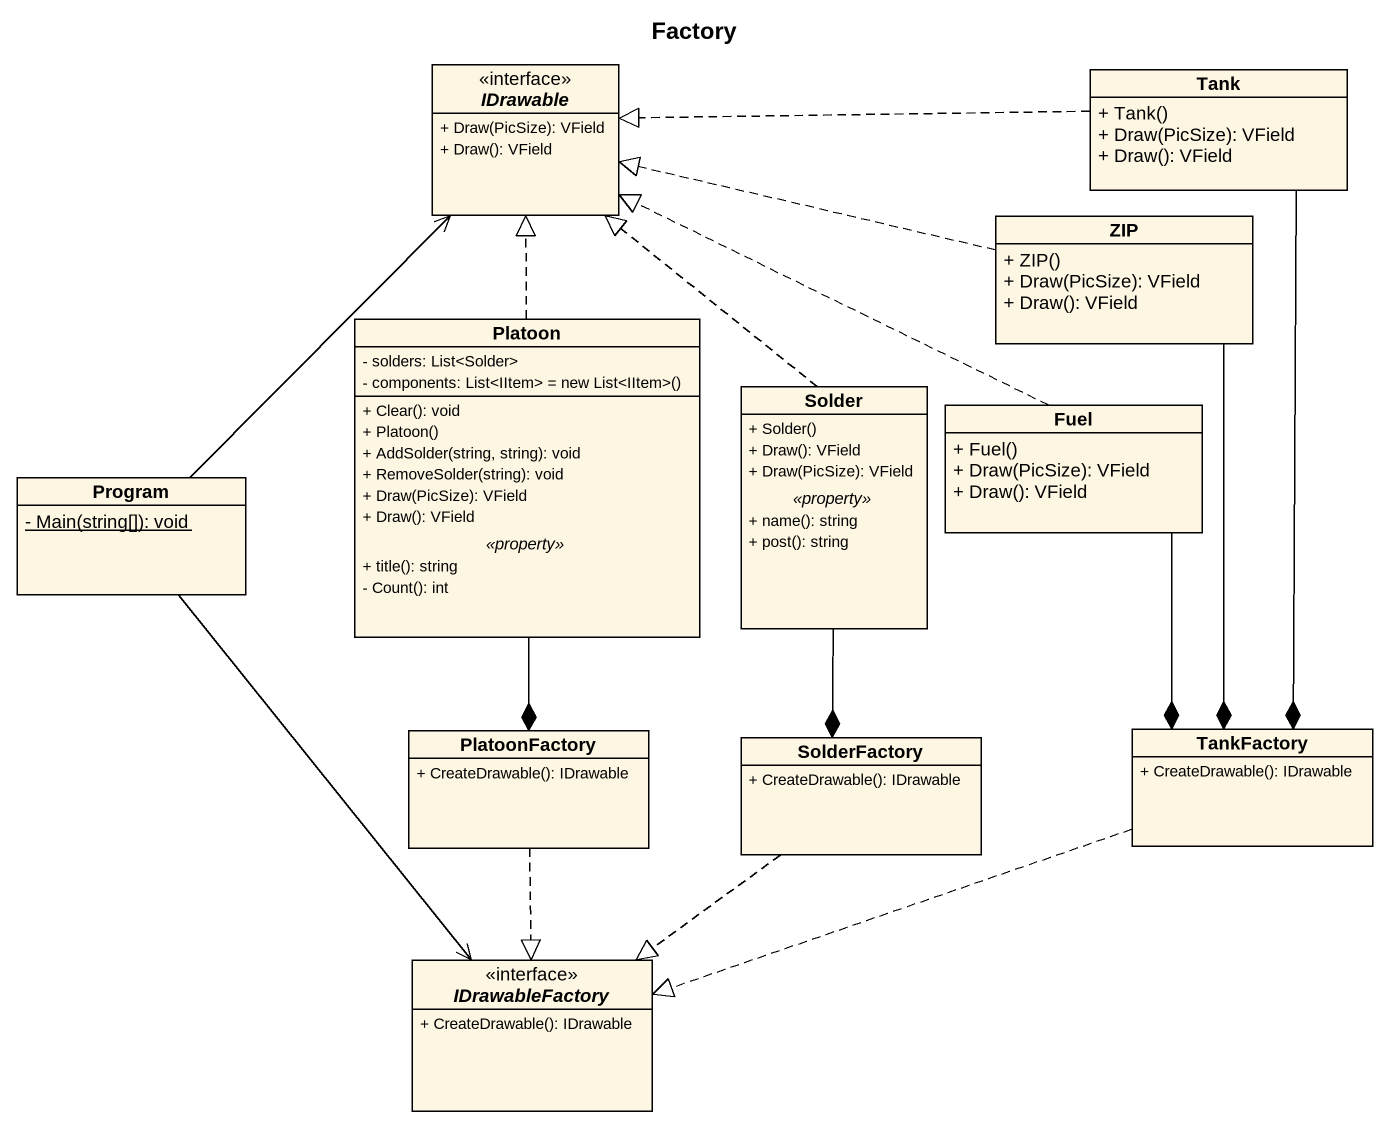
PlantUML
@startuml
title Factory
hide circle
hide empty members
skinparam classAttributeIconSize 0
interface IDrawable {
  + Draw(PicSize): VField
  + Draw(): VField
}
class Tank {
  + Tank()
  + Draw(PicSize): VField
  + Draw(): VField
}
class ZIP {
  + ZIP()
  + Draw(PicSize): VField
  + Draw(): VField
}
class Platoon {
  - solders: List<Solder>
  {field} - components: List<IItem> = new List<IItem>()
  --
  + Clear(): void
  + Platoon()
  + AddSolder(string, string): void
  + RemoveSolder(string): void
  + Draw(PicSize): VField
  + Draw(): VField
  .. <<property>> ..
  + title(): string
  - Count(): int
}
class Solder {
  + Solder()
  + Draw(): VField
  + Draw(PicSize): VField
  .. <<property>> ..
  + name(): string
  + post(): string
}
class Fuel {
  + Fuel()
  + Draw(PicSize): VField
  + Draw(): VField
}
class Program {
  {static} - Main(string[]): void
}
class PlatoonFactory {
  + CreateDrawable(): IDrawable
}
class SolderFactory {
  + CreateDrawable(): IDrawable
}
class TankFactory {
  + CreateDrawable(): IDrawable
}
interface IDrawableFactory {
  + CreateDrawable(): IDrawable
}
Tank .left.|> IDrawable
Tank --* TankFactory
ZIP .left.|> IDrawable
ZIP --* TankFactory
Platoon .up.|> IDrawable
Platoon --* PlatoonFactory
Solder .up.|> IDrawable
Solder --* SolderFactory
Fuel .up.|> IDrawable
Fuel --* TankFactory
Program -up-> IDrawable
Program --> IDrawableFactory
PlatoonFactory ..|> IDrawableFactory
SolderFactory ..|> IDrawableFactory
TankFactory .left.|> IDrawableFactory
@enduml
